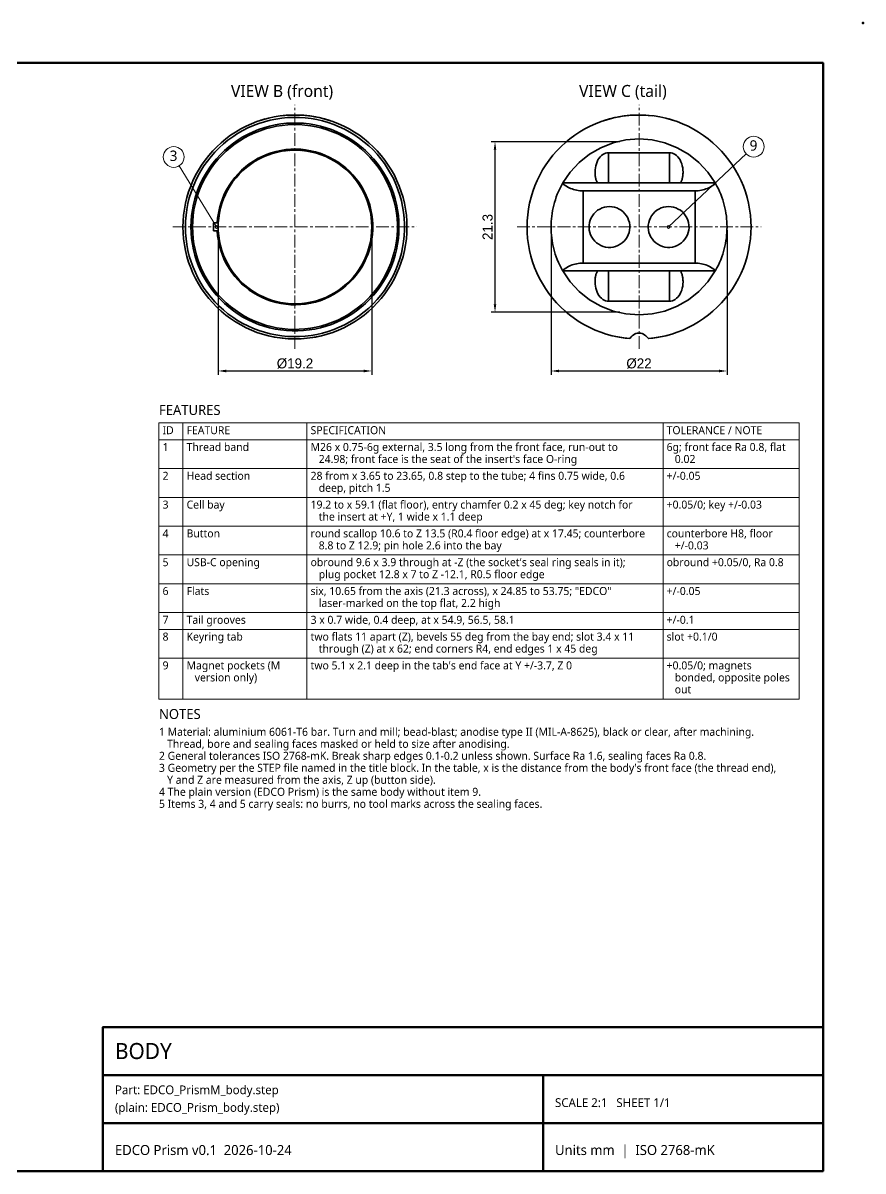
# Model space of a CAD drawing. Header units: millimetres. Extents: x 0 to 420, y 0 to 297.
# Drawn here: x 210 to 420, y 10 to 297 of the extents above; entities that cross this region are included whole.
import ezdxf

# ---------------------------------------------------------------- set-up
doc = ezdxf.new("R2010")
doc.units = ezdxf.units.MM
doc.linetypes.add('CENTER', pattern=[5.08, 3.175, -0.635, 0.635, -0.635])
for name, color, linetype, lineweight in [('BORDER', 7, 'Continuous', 50), ('CENTER', 1, 'CENTER', 13), ('DIM', 5, 'Continuous', 13), ('TABLE', 7, 'Continuous', 18), ('TEXT', 7, 'Continuous', 18), ('VISIBLE', 7, 'Continuous', 35)]:
    doc.layers.add(name, color=color, linetype=linetype, lineweight=lineweight)
doc.styles.add('OpenSans', font='OpenSans-Regular.ttf')
doc.dimstyles.new('FK', dxfattribs={"dimtxt": 2.5, "dimasz": 2, "dimexe": 1, "dimexo": 0.8, "dimgap": 0.6, "dimtad": 1, "dimdec": 3, "dimlfac": 0.5, "dimdsep": 46, "dimcen": 2.5, "dimclrd": 5, "dimclre": 5, "dimclrt": 7, "dimazin": 3, "dimtfac": 1, "dimtmove": 0, "dimatfit": 3})

msp = doc.modelspace()

# ---------------------------------------------------------------- linework, layer by layer
at = {"layer": 'BORDER'}
for p, q in [((230, 34), (410, 34)), ((340, 10), (340, 34)), ((230, 22), (410, 22))]:
    msp.add_line(p, q, dxfattribs=at)
for points in [[(10, 10), (410, 10), (410, 287), (10, 287)], [(230, 10), (410, 10), (410, 46), (230, 46)]]:
    msp.add_lwpolyline(points, close=True, dxfattribs=at)
msp.add_point((420, 297), dxfattribs=at)
at = {"layer": 'CENTER'}
for p, q in [((278, 215.5), (278, 276.5)), ((364, 215.5), (364, 276.5)), ((247.5, 246), (308.5, 246)), ((333.5, 246), (394.5, 246))]:
    msp.add_line(p, q, dxfattribs=at)
at = {"layer": 'DIM'}
for p, q in [((371.4, 246), (390.7795, 264.2906)), ((258.4, 246), (249.0464, 261.2824))]:
    msp.add_line(p, q, dxfattribs=at)
for centre, radius in [((392.6703, 266.0752), 2.6), ((247.6891, 263.5), 2.6), ((258.4, 246), 0.35), ((371.4, 246), 0.35)]:
    msp.add_circle(centre, radius, dxfattribs=at)
at = {"layer": 'TABLE'}
for p, q in [((244, 197), (404, 197)), ((244, 197), (244, 128)), ((250, 197), (250, 128)), ((281, 197), (281, 128)), ((370, 197), (370, 128)), ((404, 197), (404, 128)), ((244, 192.8), (404, 192.8)), ((244, 185.6), (404, 185.6)), ((244, 178.4), (404, 178.4)), ((244, 171.2), (404, 171.2)), ((244, 164), (404, 164)), ((244, 156.8), (404, 156.8)), ((244, 149.6), (404, 149.6)), ((244, 145.4), (404, 145.4)), ((244, 138.2), (404, 138.2)), ((244, 128), (404, 128))]:
    msp.add_line(p, q, dxfattribs=at)
at = {"layer": 'VISIBLE'}
for points in [[(250, 246), (250.0397, 247.4902), (250.1586, 248.9762), (250.3565, 250.4538), (250.6327, 251.9187), (250.9865, 253.3669), (251.4169, 254.7941), (251.9226, 256.1965), (252.5022, 257.5699), (253.1541, 258.9106), (253.8765, 260.2146), (254.6672, 261.4784), (255.5241, 262.6983), (256.4446, 263.8708), (257.4263, 264.9927), (258.4663, 266.0608), (259.5617, 267.072), (260.7093, 268.0234), (261.906, 268.9125), (263.1482, 269.7366), (264.4326, 270.4934), (265.7554, 271.1807), (267.1129, 271.7967), (268.5013, 272.3396), (269.9166, 272.8078), (271.3549, 273.2), (272.8119, 273.5152), (274.2837, 273.7523), (275.766, 273.9107), (277.2546, 273.9901), (278.7454, 273.9901), (280.234, 273.9107), (281.7163, 273.7523), (283.1881, 273.5152), (284.6451, 273.2), (286.0834, 272.8078), (287.4987, 272.3396), (288.8871, 271.7967), (290.2446, 271.1807), (291.5674, 270.4934), (292.8518, 269.7366), (294.094, 268.9125), (295.2907, 268.0234), (296.4383, 267.072), (297.5337, 266.0608), (298.5737, 264.9927), (299.5554, 263.8708), (300.4759, 262.6983), (301.3328, 261.4784), (302.1235, 260.2146), (302.8459, 258.9106), (303.4978, 257.5699), (304.0774, 256.1965), (304.5831, 254.7941), (305.0135, 253.3669), (305.3673, 251.9187), (305.6435, 250.4538), (305.8414, 248.9762), (305.9603, 247.4902), (306, 246), (305.9603, 244.5098), (305.8414, 243.0238), (305.6435, 241.5462), (305.3673, 240.0813), (305.0135, 238.6331), (304.5831, 237.2059), (304.0774, 235.8035), (303.4978, 234.4301), (302.8459, 233.0894), (302.1235, 231.7854), (301.3328, 230.5216), (300.4759, 229.3017), (299.5554, 228.1292), (298.5737, 227.0073), (297.5337, 225.9392), (296.4383, 224.928), (295.2907, 223.9766), (294.094, 223.0875), (292.8518, 222.2634), (291.5674, 221.5066), (290.2446, 220.8193), (288.8871, 220.2033), (287.4987, 219.6604), (286.0834, 219.1922), (284.6451, 218.8), (283.1881, 218.4848), (281.7163, 218.2477), (280.234, 218.0893), (278.7454, 218.0099), (277.2546, 218.0099), (275.766, 218.0893), (274.2837, 218.2477), (272.8119, 218.4848), (271.3549, 218.8), (269.9166, 219.1922), (268.5013, 219.6604), (267.1129, 220.2033), (265.7554, 220.8193), (264.4326, 221.5066), (263.1482, 222.2634), (261.906, 223.0875), (260.7093, 223.9766), (259.5617, 224.928), (258.4663, 225.9392), (257.4263, 227.0073), (256.4446, 228.1292), (255.5241, 229.3017), (254.6672, 230.5216), (253.8765, 231.7854), (253.1541, 233.0894), (252.5022, 234.4301), (251.9226, 235.8035), (251.4169, 237.2059), (250.9865, 238.6331), (250.6327, 240.0813), (250.3565, 241.5462), (250.1586, 243.0238), (250.0397, 244.5098), (250, 246)], [(250.6, 246), (250.6395, 247.4707), (250.7579, 248.9372), (250.9548, 250.3953), (251.2297, 251.8406), (251.5818, 253.2691), (252.0101, 254.6767), (252.5133, 256.0592), (253.09, 257.4128), (253.7385, 258.7334), (254.457, 260.0173), (255.2433, 261.2608), (256.0953, 262.4603), (257.0104, 263.6124), (257.986, 264.7136), (259.0194, 265.7609), (260.1074, 266.7513), (261.2471, 267.6818), (262.435, 268.5498), (263.6679, 269.3527), (264.942, 270.0884), (266.2538, 270.7545), (267.5995, 271.3493), (268.9752, 271.8711), (270.3768, 272.3182), (271.8005, 272.6894), (273.242, 272.9837), (274.6973, 273.2002), (276.1621, 273.3383), (277.6321, 273.3975), (279.1033, 273.3778), (280.5712, 273.2791), (282.0318, 273.1017), (283.4807, 272.8463), (284.9138, 272.5134), (286.327, 272.104), (287.7162, 271.6194), (289.0773, 271.061), (290.4066, 270.4303), (291.7, 269.7291), (292.9539, 268.9595), (294.1648, 268.1237), (295.329, 267.2242), (296.4433, 266.2634), (297.5043, 265.2442), (298.5092, 264.1696), (299.4549, 263.0425), (300.3388, 261.8663), (301.1582, 260.6444), (301.9109, 259.3802), (302.5946, 258.0775), (303.2074, 256.7399), (303.7476, 255.3714), (304.2135, 253.9758), (304.6038, 252.5572), (304.9174, 251.1198), (305.1534, 249.6676), (305.3112, 248.2048), (305.3901, 246.7356), (305.3901, 245.2644), (305.3112, 243.7952), (305.1534, 242.3324), (304.9174, 240.8802), (304.6038, 239.4428), (304.2135, 238.0242), (303.7476, 236.6286), (303.2074, 235.2601), (302.5946, 233.9225), (301.9109, 232.6198), (301.1582, 231.3556), (300.3388, 230.1337), (299.4549, 228.9575), (298.5092, 227.8304), (297.5043, 226.7558), (296.4433, 225.7366), (295.329, 224.7758), (294.1648, 223.8763), (292.9539, 223.0405), (291.7, 222.2709), (290.4066, 221.5697), (289.0773, 220.939), (287.7162, 220.3806), (286.327, 219.896), (284.9138, 219.4866), (283.4807, 219.1537), (282.0318, 218.8983), (280.5712, 218.7209), (279.1033, 218.6222), (277.6321, 218.6025), (276.1621, 218.6617), (274.6973, 218.7998), (273.242, 219.0163), (271.8005, 219.3106), (270.3768, 219.6818), (268.9752, 220.1289), (267.5995, 220.6506), (266.2538, 221.2455), (264.942, 221.9116), (263.6679, 222.6473), (262.435, 223.4502), (261.2471, 224.3182), (260.1074, 225.2487), (259.0194, 226.2391), (257.986, 227.2864), (257.0104, 228.3876), (256.0953, 229.5397), (255.2433, 230.7392), (254.457, 231.9827), (253.7385, 233.2666), (253.09, 234.5872), (252.5133, 235.9408), (252.0101, 237.3233), (251.5818, 238.7309), (251.2297, 240.1594), (250.9548, 241.6047), (250.7579, 243.0628), (250.6395, 244.5293), (250.6, 246)], [(269.2, 272.5812), (269.2214, 272.5883), (269.2854, 272.6093), (269.5421, 272.692), (270.5838, 273)], [(270.374, 272.9415), (269.4467, 272.6616)], [(274.6593, 273.8), (275.4551, 273.8841), (276.2836, 273.9473), (277.1352, 273.9866), (277.9999, 274), (278.8647, 273.9866), (279.7164, 273.9473), (280.5449, 273.8841), (281.3407, 273.8)], [(281.3407, 273.8), (282.1336, 273.6932), (282.8589, 273.5752), (284.0845, 273.3309), (284.9804, 273.1159), (285.2799, 273.0371), (285.3765, 273.0109), (285.4162, 273)], [(281.3407, 273.8), (282.1336, 273.6932), (282.8589, 273.5752), (284.0845, 273.3309), (284.9804, 273.1159), (285.2799, 273.0371), (285.3765, 273.0109), (285.4162, 273)], [(285.4162, 273), (286.4583, 272.6919), (286.7148, 272.6092), (286.7787, 272.5882), (286.8, 272.5812)], [(286.8, 272.5812), (286.7787, 272.5882), (286.7147, 272.6093), (286.4577, 272.6921), (285.4162, 273)], [(392, 246), (391.9604, 247.4891), (391.8416, 248.974), (391.6441, 250.4504), (391.3683, 251.9143), (391.015, 253.3614), (390.5853, 254.7877), (390.0803, 256.1891), (389.5015, 257.5617), (388.8506, 258.9015), (388.1293, 260.2049), (387.3397, 261.468), (386.484, 262.6874), (385.5648, 263.8595), (384.5844, 264.9811), (383.5459, 266.0489), (382.452, 267.06), (381.3059, 268.0115), (380.1108, 268.9007), (378.8701, 269.7251), (377.5873, 270.4824), (376.266, 271.1703), (374.9101, 271.787), (373.5232, 272.3307), (372.1094, 272.7999), (370.6727, 273.1933), (369.2171, 273.5097), (367.7467, 273.7482), (366.2657, 273.9082), (364.7783, 273.9892), (363.2886, 273.991), (361.801, 273.9135), (360.3197, 273.7571), (358.8487, 273.5221), (357.3923, 273.2092), (355.9546, 272.8193), (354.5397, 272.3534), (353.1516, 271.813), (351.7942, 271.1996), (350.4713, 270.5148), (349.1867, 269.7606), (347.944, 268.9392), (346.7468, 268.0528), (345.5984, 267.1041), (344.5021, 266.0956), (343.461, 265.0302), (342.478, 263.911), (341.5559, 262.7411), (340.6974, 261.5237), (339.9048, 260.2625), (339.1803, 258.9609), (338.5262, 257.6226), (337.9441, 256.2514), (337.4358, 254.8512), (337.0027, 253.426), (336.646, 251.9797), (336.3667, 250.5165), (336.1656, 249.0405), (336.0433, 247.5559), (336.0001, 246.0669), (336.0361, 244.5778), (336.1514, 243.0926), (336.3454, 241.6157), (336.6177, 240.1512), (336.9675, 238.7032), (337.3938, 237.2759), (337.8954, 235.8733), (338.4709, 234.4993), (339.1187, 233.1579), (339.8368, 231.8529), (340.6234, 230.5878), (341.4761, 229.3664), (342.3926, 228.1921), (343.3702, 227.0682), (344.4063, 225.9979), (345.4977, 224.9841), (346.6416, 224.0299), (347.8345, 223.1378), (349.0733, 222.3105), (350.3542, 221.5502), (351.6738, 220.8591), (353.0283, 220.2391), (354.4139, 219.6921), (355.8265, 219.2195), (357.2623, 218.8227), (358.7172, 218.5029), (360.187, 218.2608), (361.6676, 218.0973)], [(355.2, 272.5812), (355.2213, 272.5882), (355.2853, 272.6093), (355.5423, 272.6921), (356.5838, 273)], [(356.5838, 273), (355.2607, 272.6012)], [(360.6593, 273.8), (359.8664, 273.6932), (359.1411, 273.5752), (357.9155, 273.3309), (357.0196, 273.1159), (356.7201, 273.0371), (356.6235, 273.0109), (356.5838, 273)], [(360.6593, 273.8), (359.8664, 273.6932), (359.1411, 273.5752), (357.9155, 273.3309), (357.0196, 273.1159), (356.7201, 273.0371), (356.6235, 273.0109), (356.5838, 273)], [(367.3407, 273.8), (366.5452, 273.8841), (365.717, 273.9473), (364.865, 273.9866), (364.0004, 274), (363.1357, 273.9867), (362.2835, 273.9473), (361.4551, 273.8841), (360.6593, 273.8)], [(371.4162, 273), (372.4578, 272.6921), (372.7147, 272.6093), (372.7787, 272.5882), (372.8, 272.5812)], [(371.626, 272.9415), (371.4162, 273)], [(372.6235, 272.639), (372.5533, 272.6616)], [(252, 246), (252.0395, 247.4323), (252.1578, 248.8602), (252.3546, 250.2795), (252.6293, 251.6857), (252.981, 253.0747), (253.4088, 254.4422), (253.9112, 255.784), (254.4867, 257.0962), (255.1337, 258.3746), (255.8501, 259.6155), (256.6338, 260.815), (257.4823, 261.9695), (258.3932, 263.0756), (259.3637, 264.1297), (260.3907, 265.1288), (261.4712, 266.0698), (262.6019, 266.9499), (263.7793, 267.7663), (265, 268.5167), (266.2601, 269.1986), (267.5559, 269.8101), (268.8834, 270.3493), (270.2386, 270.8145), (271.6174, 271.2044), (273.0155, 271.5177), (274.4288, 271.7536), (275.8529, 271.9112), (277.2836, 271.9901), (278.7164, 271.9901), (280.1471, 271.9112), (281.5712, 271.7536), (282.9845, 271.5177), (284.3826, 271.2044), (285.7614, 270.8145), (287.1166, 270.3493), (288.4441, 269.8101), (289.7399, 269.1986), (291, 268.5167), (292.2207, 267.7663), (293.3981, 266.9499), (294.5288, 266.0698), (295.6093, 265.1288), (296.6363, 264.1297), (297.6068, 263.0756), (298.5177, 261.9695), (299.3662, 260.815), (300.1499, 259.6155), (300.8663, 258.3746), (301.5133, 257.0962), (302.0888, 255.784), (302.5912, 254.4422), (303.019, 253.0747), (303.3707, 251.6857), (303.6454, 250.2795), (303.8422, 248.8602), (303.9605, 247.4323), (304, 246), (303.9605, 244.5677), (303.8422, 243.1398), (303.6454, 241.7205), (303.3707, 240.3143), (303.019, 238.9253), (302.5912, 237.5578), (302.0888, 236.216), (301.5133, 234.9038), (300.8663, 233.6254), (300.1499, 232.3845), (299.3662, 231.185), (298.5177, 230.0305), (297.6068, 228.9244), (296.6363, 227.8703), (295.6093, 226.8712), (294.5288, 225.9302), (293.3981, 225.0501), (292.2207, 224.2337), (291, 223.4833), (289.7399, 222.8014), (288.4441, 222.1899), (287.1166, 221.6507), (285.7614, 221.1855), (284.3826, 220.7956), (282.9845, 220.4823), (281.5712, 220.2464), (280.1471, 220.0888), (278.7164, 220.0099), (277.2836, 220.0099), (275.8529, 220.0888), (274.4288, 220.2464), (273.0155, 220.4823), (271.6174, 220.7956), (270.2386, 221.1855), (268.8834, 221.6507), (267.5559, 222.1899), (266.2601, 222.8014), (265, 223.4833), (263.7793, 224.2337), (262.6019, 225.0501), (261.4712, 225.9302), (260.3907, 226.8712), (259.3637, 227.8703), (258.3932, 228.9244), (257.4823, 230.0305), (256.6338, 231.185), (255.8501, 232.3845), (255.1337, 233.6254), (254.4867, 234.9038), (253.9112, 236.216), (253.4088, 237.5578), (252.981, 238.9253), (252.6293, 240.3143), (252.3546, 241.7205), (252.1578, 243.1398), (252.0395, 244.5677), (252, 246)], [(252.4, 246), (252.4396, 247.4227), (252.5581, 248.841), (252.7553, 250.2506), (253.0306, 251.647), (253.383, 253.0259), (253.8115, 254.3831), (254.3148, 255.7144), (254.8913, 257.0157), (255.5392, 258.283), (256.2565, 259.5122), (257.0411, 260.6997), (257.8904, 261.8418), (258.8019, 262.9349), (259.7727, 263.9757), (260.7999, 264.9609), (261.8802, 265.8875), (263.0103, 266.7526), (264.1868, 267.5536), (265.406, 268.2879), (266.6641, 268.9534), (267.9573, 269.5479), (269.2815, 270.0696), (270.6326, 270.517), (272.0065, 270.8885), (273.3989, 271.1831), (274.8056, 271.3999), (276.2221, 271.5382), (277.6441, 271.5975), (279.0673, 271.5777), (280.4871, 271.4789), (281.8992, 271.3013), (283.2993, 271.0455), (284.683, 270.7123), (286.0461, 270.3027), (287.3843, 269.818), (288.6934, 269.2596), (289.9696, 268.6294), (291.2087, 267.9292), (292.407, 267.1613), (293.5608, 266.3279), (294.6664, 265.4317), (295.7206, 264.4754), (296.72, 263.462), (297.6615, 262.3947), (298.5422, 261.2767), (299.3595, 260.1114), (300.1107, 258.9026), (300.7936, 257.6539), (301.406, 256.3691), (301.9461, 255.0523), (302.4122, 253.7075), (302.8028, 252.3389), (303.1167, 250.9507), (303.3531, 249.5472), (303.511, 248.1327), (303.5901, 246.7116), (303.5901, 245.2884), (303.511, 243.8673), (303.3531, 242.4528), (303.1167, 241.0493), (302.8028, 239.6611), (302.4122, 238.2925), (301.9461, 236.9477), (301.406, 235.6309), (300.7936, 234.3461), (300.1107, 233.0974), (299.3595, 231.8886), (298.5422, 230.7233), (297.6615, 229.6053), (296.72, 228.538), (295.7206, 227.5246), (294.6664, 226.5683), (293.5608, 225.6721), (292.407, 224.8387), (291.2087, 224.0708), (289.9696, 223.3706), (288.6934, 222.7404), (287.3843, 222.182), (286.0461, 221.6973), (284.683, 221.2877), (283.2993, 220.9545), (281.8992, 220.6987), (280.4871, 220.5211), (279.0673, 220.4223), (277.6441, 220.4025), (276.2221, 220.4618), (274.8056, 220.6001), (273.3989, 220.8169), (272.0065, 221.1115), (270.6326, 221.483), (269.2815, 221.9304), (267.9573, 222.4521), (266.6641, 223.0466), (265.406, 223.7121), (264.1868, 224.4464), (263.0103, 225.2474), (261.8802, 226.1125), (260.7999, 227.0391), (259.7727, 228.0243), (258.8019, 229.0651), (257.8904, 230.1582), (257.0411, 231.3003), (256.2565, 232.4878), (255.5392, 233.717), (254.8913, 234.9843), (254.3148, 236.2856), (253.8115, 237.6169), (253.383, 238.9741), (253.0306, 240.353), (252.7553, 241.7494), (252.5581, 243.159), (252.4396, 244.5773), (252.4, 246)], [(269.255, 272.5993), (269.2138, 272.5857), (269.2, 272.5812)], [(383.0526, 257), (381.2003, 259.7168), (378.9638, 262.1271), (376.393, 264.1773), (373.5454, 265.8213), (370.4846, 267.0226), (367.2789, 267.7543), (364, 268), (360.7211, 267.7543), (357.5154, 267.0226), (354.4546, 265.8213), (351.607, 264.1773), (349.0362, 262.1271), (346.7997, 259.7168), (344.9474, 257)], [(258.559, 247), (258.6622, 248.2358), (258.8438, 249.4626), (259.1031, 250.6753), (259.4391, 251.869), (259.8505, 253.0389), (260.3355, 254.1802), (260.8922, 255.2884), (261.5183, 256.3588), (262.2113, 257.3872), (262.9684, 258.3694), (263.7865, 259.3014), (264.6623, 260.1794), (265.5922, 260.9999), (266.5725, 261.7595), (267.5991, 262.4552), (268.6679, 263.084), (269.7746, 263.6435), (270.9147, 264.1315), (272.0836, 264.5458), (273.2765, 264.8849), (274.4885, 265.1473), (275.7148, 265.3321), (276.9503, 265.4383), (278.1901, 265.4657), (279.4292, 265.4141), (280.6624, 265.2837), (281.8849, 265.0751), (283.0915, 264.789), (284.2775, 264.4267), (285.4381, 263.9896), (286.5684, 263.4795), (287.664, 262.8985), (288.7204, 262.2488), (289.7332, 261.5333), (290.6984, 260.7547), (291.6121, 259.9162), (292.4706, 259.0213), (293.2703, 258.0735), (294.0081, 257.0767), (294.6809, 256.0349), (295.286, 254.9524), (295.8209, 253.8336), (296.2835, 252.683), (296.672, 251.5053), (296.9846, 250.3053), (297.2202, 249.0877), (297.3778, 247.8577), (297.4568, 246.6201), (297.4568, 245.3799), (297.3778, 244.1423), (297.2202, 242.9123), (296.9846, 241.6947), (296.672, 240.4947), (296.2835, 239.317), (295.8209, 238.1664), (295.286, 237.0476), (294.6809, 235.9651), (294.0081, 234.9233), (293.2703, 233.9265), (292.4706, 232.9787), (291.6121, 232.0838), (290.6984, 231.2453), (289.7332, 230.4667), (288.7204, 229.7512), (287.664, 229.1015), (286.5684, 228.5205), (285.4381, 228.0104), (284.2775, 227.5733), (283.0915, 227.211), (281.8849, 226.9249), (280.6624, 226.7163), (279.4292, 226.5859), (278.1901, 226.5343), (276.9503, 226.5617), (275.7148, 226.6679), (274.4885, 226.8527), (273.2765, 227.1151), (272.0836, 227.4542), (270.9147, 227.8685), (269.7746, 228.3565), (268.6679, 228.916), (267.5991, 229.5448), (266.5725, 230.2405), (265.5922, 231.0001), (264.6623, 231.8206), (263.7865, 232.6986), (262.9684, 233.6306), (262.2113, 234.6128), (261.5183, 235.6412), (260.8922, 236.7116), (260.3355, 237.8198), (259.8505, 238.9611), (259.4391, 240.131), (259.1031, 241.3247), (258.8438, 242.5374), (258.6622, 243.7642), (258.559, 245)], [(258.8261, 247), (258.9301, 248.2312), (259.1131, 249.4531), (259.3743, 250.6608), (259.7126, 251.8492), (260.1267, 253.0133), (260.6148, 254.1484), (261.1749, 255.2497), (261.8047, 256.3127), (262.5016, 257.3331), (263.2626, 258.3065), (264.0847, 259.2289), (264.9644, 260.0965), (265.898, 260.9058), (266.8818, 261.6533), (267.9117, 262.336), (268.9833, 262.9511), (270.0922, 263.4959), (271.234, 263.9683), (272.4037, 264.3663), (273.5966, 264.6882), (274.8077, 264.9328), (276.0321, 265.0989), (277.2646, 265.1859), (278.5002, 265.1935), (279.7337, 265.1216), (280.96, 264.9705), (282.174, 264.7408), (283.3708, 264.4335), (284.5453, 264.0499), (285.6927, 263.5915), (286.8083, 263.0603), (287.8873, 262.4584), (288.9255, 261.7884), (289.9184, 261.053), (290.8619, 260.2552), (291.7521, 259.3984), (292.5855, 258.4862), (293.3584, 257.5222), (294.0677, 256.5105), (294.7104, 255.4552), (295.284, 254.3608), (295.786, 253.2318), (296.2143, 252.0729), (296.5672, 250.8887), (296.8432, 249.6844), (297.0411, 248.4648), (297.1602, 247.2349), (297.2, 246), (297.1602, 244.7651), (297.0411, 243.5352), (296.8432, 242.3156), (296.5672, 241.1113), (296.2143, 239.9271), (295.786, 238.7682), (295.284, 237.6392), (294.7104, 236.5448), (294.0677, 235.4895), (293.3584, 234.4778), (292.5855, 233.5138), (291.7521, 232.6016), (290.8619, 231.7448), (289.9184, 230.947), (288.9255, 230.2116), (287.8873, 229.5416), (286.8083, 228.9397), (285.6927, 228.4085), (284.5453, 227.9501), (283.3708, 227.5665), (282.174, 227.2592), (280.96, 227.0295), (279.7337, 226.8784), (278.5002, 226.8065), (277.2646, 226.8141), (276.0321, 226.9011), (274.8077, 227.0672), (273.5966, 227.3118), (272.4037, 227.6337), (271.234, 228.0317), (270.0922, 228.5041), (268.9833, 229.0489), (267.9117, 229.664), (266.8818, 230.3467), (265.898, 231.0942), (264.9644, 231.9035), (264.0847, 232.7711), (263.2626, 233.6935), (262.5016, 234.6669), (261.8047, 235.6873), (261.1749, 236.7503), (260.6148, 237.8516), (260.1267, 238.9867), (259.7126, 240.1508), (259.3743, 241.3392), (259.1131, 242.5469), (258.9301, 243.7688), (258.8261, 245)], [(276.2793, 265.1227), (275.6158, 265.0514), (275.4537, 265.0304), (275.4134, 265.025), (275.4, 265.0231)], [(276.6822, 265.1547), (276.6163, 265.1501)], [(277.0068, 265.1743), (276.6825, 265.1547)], [(278.0027, 265.2), (278, 265.2)], [(278.6394, 265.1893), (278.4945, 265.1936)], [(279.0949, 265.1688), (278.9431, 265.1768)], [(279.4329, 265.1465), (279.0964, 265.1687)], [(280.6, 265.0231), (280.562, 265.0283), (280.4474, 265.0434), (279.9823, 265.0974)], [(356.4, 264.5724), (356.0193, 264.5419), (355.6434, 264.4507), (355.2771, 264.3), (354.9248, 264.0916), (354.5911, 263.8282), (354.2801, 263.5131), (353.9958, 263.1502), (353.7418, 262.7442), (353.5211, 262.3001), (353.3367, 261.8236), (353.1908, 261.3205), (353.0852, 260.7972), (353.0214, 260.2604), (353, 259.7167)], [(371.6, 264.5724), (356.4, 264.5724)], [(356.4, 257), (356.4, 264.5724)], [(375, 259.7167), (374.9786, 260.2604), (374.9148, 260.7972), (374.8092, 261.3205), (374.6633, 261.8236), (374.4789, 262.3001), (374.2582, 262.7442), (374.0042, 263.1502), (373.7199, 263.5131), (373.4089, 263.8282), (373.0752, 264.0916), (372.7229, 264.3), (372.3566, 264.4507), (371.9807, 264.5419), (371.6, 264.5724)], [(371.6, 257), (371.6, 264.5724)], [(353, 259.7167), (353.0031, 259.5109), (353.0122, 259.3053), (353.0275, 259.1006), (353.0488, 258.8969), (353.0762, 258.6947), (353.1095, 258.4944), (353.1487, 258.2962), (353.1938, 258.1006), (353.2447, 257.9079), (353.3012, 257.7185), (353.3634, 257.5327), (353.4309, 257.3507), (353.5038, 257.1731), (353.582, 257)], [(374.418, 257), (374.4962, 257.1731), (374.5691, 257.3507), (374.6366, 257.5327), (374.6988, 257.7185), (374.7553, 257.9079), (374.8062, 258.1006), (374.8513, 258.2962), (374.8905, 258.4944), (374.9238, 258.6947), (374.9512, 258.8969), (374.9725, 259.1006), (374.9878, 259.3053), (374.9969, 259.5109), (375, 259.7167)], [(344.8764, 256.876), (344.5084, 256.2018), (344.1695, 255.5264), (343.8586, 254.8501), (343.5744, 254.1729), (343.3159, 253.4945), (343.0821, 252.8147), (342.8725, 252.1342), (342.6865, 251.4531), (342.5237, 250.7717), (342.3836, 250.0902), (342.2657, 249.4087), (342.1697, 248.7272), (342.0953, 248.0457), (342.0423, 247.364), (342.0106, 246.6822), (342, 246)], [(344.8764, 256.876), (344.8814, 256.8849), (344.8865, 256.8937), (344.8915, 256.9026), (344.8966, 256.9115), (344.9017, 256.9203), (344.9067, 256.9292), (344.9118, 256.9381), (344.9169, 256.9469), (344.922, 256.9558), (344.9271, 256.9646), (344.9321, 256.9735), (344.9372, 256.9823), (344.9423, 256.9912), (344.9474, 257)], [(350, 255.02), (349.603, 255.0299), (349.2069, 255.0594), (348.8128, 255.1086), (348.4217, 255.1772), (348.0344, 255.2652), (347.6519, 255.3723), (347.2753, 255.4983), (346.9054, 255.6428), (346.5431, 255.8055), (346.1893, 255.9859), (345.8449, 256.1837), (345.5107, 256.3983), (345.1876, 256.6293), (344.8764, 256.876)], [(383.0526, 257), (344.9474, 257)], [(383.1236, 256.876), (382.8124, 256.6293), (382.4893, 256.3983), (382.1551, 256.1837), (381.8107, 255.9859), (381.4569, 255.8055), (381.0946, 255.6428), (380.7247, 255.4983), (380.3481, 255.3723), (379.9656, 255.2652), (379.5783, 255.1772), (379.1872, 255.1086), (378.7931, 255.0594), (378.397, 255.0299), (378, 255.02)], [(383.0526, 257), (383.0577, 256.9912), (383.0628, 256.9823), (383.0679, 256.9735), (383.0729, 256.9646), (383.078, 256.9558), (383.0831, 256.9469), (383.0882, 256.9381), (383.0933, 256.9292), (383.0983, 256.9203), (383.1034, 256.9115), (383.1085, 256.9026), (383.1135, 256.8937), (383.1186, 256.8849), (383.1236, 256.876)], [(386, 246), (385.9893, 246.6851), (385.9573, 247.3701), (385.9038, 248.0549), (385.829, 248.7377), (385.7328, 249.4183), (385.6151, 250.0975), (385.4754, 250.7758), (385.3133, 251.4538), (385.1282, 252.1318), (384.9195, 252.81), (384.6863, 253.4884), (384.4279, 254.1671), (384.1434, 254.8456), (383.8318, 255.5237), (383.4922, 256.2008), (383.1236, 256.876)], [(350, 255.02), (378, 255.02)], [(350, 236.98), (350, 255.02)], [(378, 236.98), (378, 255.02)], [(356.6, 251.1), (355.9733, 251.0613), (355.356, 250.946), (354.7577, 250.7556), (354.1872, 250.4932), (353.6534, 250.1626), (353.1642, 249.7689), (352.727, 249.3182), (352.3486, 248.8171), (352.0347, 248.2733), (351.7899, 247.695), (351.6181, 247.0911), (351.5218, 246.4706), (351.5024, 245.8429), (351.5604, 245.2177), (351.6947, 244.6043), (351.9034, 244.0121), (352.1833, 243.45), (352.5301, 242.9266), (352.9386, 242.4497), (353.4027, 242.0267), (353.9152, 241.6639), (354.4684, 241.3668), (355.0539, 241.14), (355.6629, 240.9868), (356.286, 240.9097), (356.914, 240.9097), (357.5371, 240.9868), (358.1461, 241.14), (358.7316, 241.3668), (359.2848, 241.6639), (359.7973, 242.0267), (360.2614, 242.4497), (360.6699, 242.9266), (361.0167, 243.45), (361.2966, 244.0121), (361.5053, 244.6043), (361.6396, 245.2177), (361.6976, 245.8429), (361.6782, 246.4706), (361.5819, 247.0911), (361.4101, 247.695), (361.1653, 248.2733), (360.8514, 248.8171), (360.473, 249.3182), (360.0358, 249.7689), (359.5466, 250.1626), (359.0128, 250.4932), (358.4423, 250.7556), (357.844, 250.946), (357.2267, 251.0613), (356.6, 251.1)], [(371.4, 251.1), (370.7733, 251.0613), (370.156, 250.946), (369.5577, 250.7556), (368.9872, 250.4932), (368.4534, 250.1626), (367.9642, 249.7689), (367.527, 249.3182), (367.1486, 248.8171), (366.8347, 248.2733), (366.5899, 247.695), (366.4181, 247.0911), (366.3218, 246.4706), (366.3024, 245.8429), (366.3604, 245.2177), (366.4947, 244.6043), (366.7034, 244.0121), (366.9833, 243.45), (367.3301, 242.9266), (367.7386, 242.4497), (368.2027, 242.0267), (368.7152, 241.6639), (369.2684, 241.3668), (369.8539, 241.14), (370.4629, 240.9868), (371.086, 240.9097), (371.714, 240.9097), (372.3371, 240.9868), (372.9461, 241.14), (373.5316, 241.3668), (374.0848, 241.6639), (374.5973, 242.0267), (375.0614, 242.4497), (375.4699, 242.9266), (375.8167, 243.45), (376.0966, 244.0121), (376.3053, 244.6043), (376.4396, 245.2177), (376.4976, 245.8429), (376.4782, 246.4706), (376.3819, 247.0911), (376.2101, 247.695), (375.9653, 248.2733), (375.6514, 248.8171), (375.273, 249.3182), (374.8358, 249.7689), (374.3466, 250.1626), (373.8128, 250.4932), (373.2423, 250.7556), (372.644, 250.946), (372.0267, 251.0613), (371.4, 251.1)], [(258.559, 247), (257.6, 247)], [(257.6, 247), (257.6, 245)], [(258.559, 247), (258.5782, 247), (258.5974, 247), (258.6166, 247), (258.6357, 247), (258.6548, 247), (258.6739, 247), (258.693, 247), (258.7121, 247), (258.7311, 247), (258.7501, 247), (258.7691, 247), (258.7881, 247), (258.8071, 247), (258.8261, 247)], [(258.8, 246), (258.8261, 247)], [(258.559, 245), (257.6, 245)], [(258.559, 245), (258.5782, 245), (258.5974, 245), (258.6166, 245), (258.6357, 245), (258.6548, 245), (258.6739, 245), (258.693, 245), (258.7121, 245), (258.7311, 245), (258.7501, 245), (258.7691, 245), (258.7881, 245), (258.8071, 245), (258.8261, 245)], [(258.8261, 245), (258.8, 246)], [(342, 246), (342.0107, 245.3149), (342.0427, 244.6299), (342.0962, 243.9451), (342.171, 243.2623), (342.2672, 242.5817), (342.3849, 241.9025), (342.5246, 241.2242), (342.6867, 240.5462), (342.8718, 239.8682), (343.0805, 239.19), (343.3137, 238.5116), (343.5721, 237.8329), (343.8566, 237.1544), (344.1682, 236.4763), (344.5078, 235.7992), (344.8764, 235.124)], [(366.3324, 218.0973), (367.8106, 218.2605), (369.2781, 218.502), (370.7307, 218.821), (372.1643, 219.2167), (373.5749, 219.688), (374.9585, 220.2335), (376.3111, 220.8517), (377.6291, 221.5409), (378.9085, 222.299), (380.1459, 223.1241), (381.3378, 224.0136), (382.4807, 224.9652), (383.5715, 225.9761), (384.6071, 227.0436), (385.5846, 228.1645), (386.5011, 229.3357), (387.3542, 230.5539), (388.1414, 231.8157), (388.8605, 233.1176), (389.5094, 234.4557), (390.0864, 235.8265), (390.5898, 237.2259), (391.0181, 238.6501), (391.3703, 240.0951), (391.6452, 241.5567), (391.8421, 243.0308), (391.9605, 244.5133), (392, 246)], [(383.1236, 235.124), (383.4916, 235.7982), (383.8305, 236.4736), (384.1414, 237.1499), (384.4256, 237.8271), (384.6841, 238.5055), (384.9179, 239.1853), (385.1275, 239.8658), (385.3135, 240.5469), (385.4763, 241.2283), (385.6164, 241.9098), (385.7343, 242.5913), (385.8303, 243.2728), (385.9047, 243.9543), (385.9577, 244.636), (385.9894, 245.3178), (386, 246)], [(350, 236.98), (349.603, 236.9701), (349.2069, 236.9406), (348.8128, 236.8914), (348.4217, 236.8228), (348.0344, 236.7348), (347.6519, 236.6277), (347.2753, 236.5017), (346.9054, 236.3572), (346.5431, 236.1945), (346.1893, 236.0141), (345.8449, 235.8163), (345.5107, 235.6017), (345.1876, 235.3707), (344.8764, 235.124)], [(350, 236.98), (378, 236.98)], [(383.1236, 235.124), (382.8124, 235.3707), (382.4893, 235.6017), (382.1551, 235.8163), (381.8107, 236.0141), (381.4569, 236.1945), (381.0946, 236.3572), (380.7247, 236.5017), (380.3481, 236.6277), (379.9656, 236.7348), (379.5783, 236.8228), (379.1872, 236.8914), (378.7931, 236.9406), (378.397, 236.9701), (378, 236.98)], [(344.8764, 235.124), (344.8814, 235.1151), (344.8865, 235.1062), (344.8915, 235.0974), (344.8966, 235.0885), (344.9017, 235.0797), (344.9067, 235.0708), (344.9118, 235.0619), (344.9169, 235.0531), (344.922, 235.0442), (344.9271, 235.0354), (344.9321, 235.0265), (344.9372, 235.0177), (344.9423, 235.0088), (344.9474, 235)], [(383.0526, 235), (381.2003, 232.2832), (378.9638, 229.8729), (376.393, 227.8227), (373.5454, 226.1787), (370.4846, 224.9774), (367.2789, 224.2457), (364, 224), (360.7211, 224.2457), (357.5154, 224.9774), (354.4546, 226.1787), (351.607, 227.8227), (349.0362, 229.8729), (346.7997, 232.2832), (344.9474, 235)], [(344.9474, 235), (383.0526, 235)], [(353, 232.2833), (353.0031, 232.4891), (353.0122, 232.6947), (353.0275, 232.8994), (353.0488, 233.1031), (353.0762, 233.3053), (353.1095, 233.5056), (353.1487, 233.7038), (353.1938, 233.8994), (353.2447, 234.0921), (353.3012, 234.2815), (353.3634, 234.4673), (353.4309, 234.6493), (353.5038, 234.8269), (353.582, 235)], [(356.4, 227.4276), (356.4, 235)], [(371.6, 227.4276), (371.6, 235)], [(374.418, 235), (374.4962, 234.8269), (374.5691, 234.6493), (374.6366, 234.4673), (374.6988, 234.2815), (374.7553, 234.0921), (374.8062, 233.8994), (374.8513, 233.7038), (374.8905, 233.5056), (374.9238, 233.3053), (374.9512, 233.1031), (374.9725, 232.8994), (374.9878, 232.6947), (374.9969, 232.4891), (375, 232.2833)], [(383.0526, 235), (383.0577, 235.0088), (383.0628, 235.0177), (383.0679, 235.0265), (383.0729, 235.0354), (383.078, 235.0442), (383.0831, 235.0531), (383.0882, 235.0619), (383.0933, 235.0708), (383.0983, 235.0797), (383.1034, 235.0885), (383.1085, 235.0974), (383.1135, 235.1062), (383.1186, 235.1151), (383.1236, 235.124)], [(356.4, 227.4276), (356.0193, 227.4581), (355.6434, 227.5493), (355.2771, 227.7), (354.9248, 227.9084), (354.5911, 228.1718), (354.2801, 228.4869), (353.9958, 228.8498), (353.7418, 229.2558), (353.5211, 229.6999), (353.3367, 230.1764), (353.1908, 230.6795), (353.0852, 231.2028), (353.0214, 231.7396), (353, 232.2833)], [(375, 232.2833), (374.9786, 231.7396), (374.9148, 231.2028), (374.8092, 230.6795), (374.6633, 230.1764), (374.4789, 229.6999), (374.2582, 229.2558), (374.0042, 228.8498), (373.7199, 228.4869), (373.4089, 228.1718), (373.0752, 227.9084), (372.7229, 227.7), (372.3566, 227.5493), (371.9807, 227.4581), (371.6, 227.4276)], [(281.9, 227.2003), (281.8852, 227.1972), (281.8408, 227.1881), (281.6622, 227.1525), (280.9321, 227.0252), (280.3695, 226.9468), (279.6703, 226.8728), (278.8502, 226.8188), (277.9582, 226.8), (277.0708, 226.8225), (276.2598, 226.879), (275.0376, 227.0299), (274.3304, 227.1539), (274.1573, 227.1885), (274.1143, 227.1973), (274.1, 227.2003)], [(371.6, 227.4276), (356.4, 227.4276)], [(285, 218.8891), (284.974, 218.8824), (284.8958, 218.8624), (284.5813, 218.7845), (283.2903, 218.5043), (282.2865, 218.33), (281.0306, 218.1645), (280.3085, 218.0953), (279.533, 218.042), (278.7217, 218.0093), (277.8935, 218.0002), (277.0676, 218.0155), (276.263, 218.0539), (274.7894, 218.1847), (273.585, 218.3503), (272.6311, 218.5195), (271.3998, 218.789), (271.0996, 218.8636), (271.0249, 218.8827), (271, 218.8891)], [(361.6676, 218.0973), (360.524, 218.2166), (359.5474, 218.3563), (358.0953, 218.6297)], [(366.3324, 218.0973), (365.9302, 218.5501), (365.7, 218.7671), (365.4439, 218.974), (365.1541, 219.1656), (364.8203, 219.3317), (364.433, 219.4533), (364.2202, 219.4879), (363.9999, 219.5), (363.7797, 219.4879), (363.5668, 219.4532), (363.1795, 219.3317), (362.846, 219.1656), (362.5563, 218.9741), (362.3002, 218.7673), (362.07, 218.5503), (361.6676, 218.0973)], [(366.3324, 218.0973), (367.4917, 218.2186), (368.4574, 218.3571), (369.8946, 218.6275), (370.7273, 218.8202), (370.9319, 218.8716), (370.983, 218.8847), (371, 218.8891)], [(366.414, 218.1043), (366.3324, 218.0973)]]:
    msp.add_lwpolyline(points, dxfattribs=at)

# ---------------------------------------------------------------- texts
at = {"layer": 'TEXT', "style": 'OpenSans'}
for s, height, p in [('VIEW B (front)', 3, (262, 278.5)), ('VIEW C (tail)', 3, (349, 278.5)), ('9', 2.6, (391.6498, 265.0752)), ('3', 2.6, (246.6686, 262.5)), ('FEATURES', 2.5, (244, 199)), ('ID', 2, (244.9, 194.2)), ('FEATURE', 2, (250.9, 194.2)), ('SPECIFICATION', 2, (281.9, 194.2)), ('TOLERANCE / NOTE', 2, (370.9, 194.2)), ('1', 2, (244.9, 190)), ('Thread band', 2, (250.9, 190)), ('M26 x 0.75-6g external, 3.5 long from the front face, run-out to', 2, (281.9, 190)), ('6g; front face Ra 0.8, flat', 2, (370.9, 190)), ("   24.98; front face is the seat of the insert's face O-ring", 2, (281.9, 187)), ('   0.02', 2, (370.9, 187)), ('2', 2, (244.9, 182.8)), ('Head section', 2, (250.9, 182.8)), ('28 from x 3.65 to 23.65, 0.8 step to the tube; 4 fins 0.75 wide, 0.6', 2, (281.9, 182.8)), ('+/-0.05', 2, (370.9, 182.8)), ('   deep, pitch 1.5', 2, (281.9, 179.8)), ('3', 2, (244.9, 175.6)), ('Cell bay', 2, (250.9, 175.6)), ('19.2 to x 59.1 (flat floor), entry chamfer 0.2 x 45 deg; key notch for', 2, (281.9, 175.6)), ('+0.05/0; key +/-0.03', 2, (370.9, 175.6)), ('   the insert at +Y, 1 wide x 1.1 deep', 2, (281.9, 172.6)), ('4', 2, (244.9, 168.4)), ('Button', 2, (250.9, 168.4)), ('round scallop 10.6 to Z 13.5 (R0.4 floor edge) at x 17.45; counterbore', 2, (281.9, 168.4)), ('counterbore H8, floor', 2, (370.9, 168.4)), ('   8.8 to Z 12.9; pin hole 2.6 into the bay', 2, (281.9, 165.4)), ('   +/-0.03', 2, (370.9, 165.4)), ('5', 2, (244.9, 161.2)), ('USB-C opening', 2, (250.9, 161.2)), ("obround 9.6 x 3.9 through at -Z (the socket's seal ring seals in it);", 2, (281.9, 161.2)), ('obround +0.05/0, Ra 0.8', 2, (370.9, 161.2)), ('   plug pocket 12.8 x 7 to Z -12.1, R0.5 floor edge', 2, (281.9, 158.2)), ('6', 2, (244.9, 154)), ('Flats', 2, (250.9, 154)), ('six, 10.65 from the axis (21.3 across), x 24.85 to 53.75; "EDCO"', 2, (281.9, 154)), ('+/-0.05', 2, (370.9, 154)), ('   laser-marked on the top flat, 2.2 high', 2, (281.9, 151)), ('7', 2, (244.9, 146.8)), ('Tail grooves', 2, (250.9, 146.8)), ('3 x 0.7 wide, 0.4 deep, at x 54.9, 56.5, 58.1', 2, (281.9, 146.8)), ('+/-0.1', 2, (370.9, 146.8)), ('8', 2, (244.9, 142.6)), ('Keyring tab', 2, (250.9, 142.6)), ('two flats 11 apart (Z), bevels 55 deg from the bay end; slot 3.4 x 11', 2, (281.9, 142.6)), ('slot +0.1/0', 2, (370.9, 142.6)), ('   through (Z) at x 62; end corners R4, end edges 1 x 45 deg', 2, (281.9, 139.6)), ('9', 2, (244.9, 135.4)), ('Magnet pockets (M', 2, (250.9, 135.4)), ("two 5.1 x 2.1 deep in the tab's end face at Y +/-3.7, Z 0", 2, (281.9, 135.4)), ('+0.05/0; magnets', 2, (370.9, 135.4)), ('   version only)', 2, (250.9, 132.4)), ('   bonded, opposite poles', 2, (370.9, 132.4)), ('   out', 2, (370.9, 129.4)), ('NOTES', 2.5, (244, 123)), ('1 Material: aluminium 6061-T6 bar. Turn and mill; bead-blast; anodise type II (MIL-A-8625), black or clear, after machining.', 2, (244, 118.8)), ('   Thread, bore and sealing faces masked or held to size after anodising.', 2, (244, 115.8)), ('2 General tolerances ISO 2768-mK. Break sharp edges 0.1-0.2 unless shown. Surface Ra 1.6, sealing faces Ra 0.8.', 2, (244, 112.8)), ("3 Geometry per the STEP file named in the title block. In the table, x is the distance from the body's front face (the thread end),", 2, (244, 109.8)), ('   Y and Z are measured from the axis, Z up (button side).', 2, (244, 106.8)), ('4 The plain version (EDCO Prism) is the same body without item 9.', 2, (244, 103.8)), ('5 Items 3, 4 and 5 carry seals: no burrs, no tool marks across the sealing faces.', 2, (244, 100.8)), ('BODY', 4, (233, 38)), ('Part: EDCO_PrismM_body.step', 2.2, (233, 29.2)), ('(plain: EDCO_Prism_body.step)', 2.2, (233, 24.8)), ('SCALE 2:1   SHEET 1/1', 2.2, (343, 26)), ('EDCO Prism v0.1  2026-10-24', 2.5, (233, 14)), ('Units mm  |  ISO 2768-mK', 2.5, (343, 14))]:
    msp.add_text(s, height=height, dxfattribs=at).set_placement(p)

# ---------------------------------------------------------------- dimensions: what is measured, and where the dimension line sits
at = {"layer": 'DIM'}
msp.add_linear_dim(base=(328, 224.7), p1=(360, 224.7), p2=(360, 267.3), angle=90, dimstyle='FK', dxfattribs=at).render()
for base, p1, p2 in [((258.8, 210), (258.8, 246), (297.2, 246)), ((342, 210), (342, 246), (386, 246))]:
    msp.add_linear_dim(base=base, p1=p1, p2=p2, text='%%c<>', dimstyle='FK', dxfattribs=at).render()

doc.saveas('drawing.dxf')
